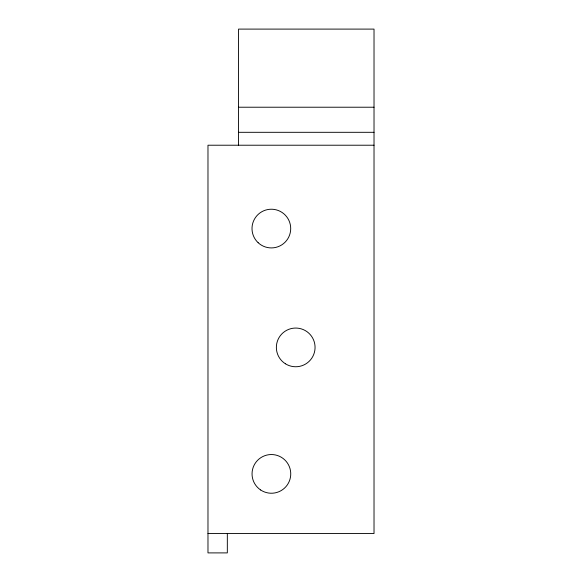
<?xml version="1.0" encoding="UTF-8"?>
<svg xmlns="http://www.w3.org/2000/svg" width="582" height="582" viewBox="0 0 582 582"><rect width="100%" height="100%" fill="white"/><g stroke="black" fill="none" stroke-linecap="round" stroke-linejoin="round"><path stroke-width="0.87" d="M238.555 107.219L374.022 107.219M238.555 132.31L374.022 132.31M374.022 145.216L207.978 145.216L207.978 552.9L227.329 552.9L227.329 533.548M207.978 533.548L374.022 533.548L374.022 29.1L238.555 29.1L238.555 145.216M260.656 489.986A19.352 19.352 0 0 0 290.709 475.145A19.352 19.352 0 0 0 262.831 456.535A19.352 19.352 0 0 0 260.656 489.986M285.391 363.772A19.352 19.352 0 0 0 315.051 348.167A19.352 19.352 0 0 0 286.708 330.278A19.352 19.352 0 0 0 285.391 363.772M258.146 242.709A19.352 19.352 0 0 0 290.207 232.946A19.352 19.352 0 0 0 265.719 210.058A19.352 19.352 0 0 0 258.146 242.709"/></g></svg>
